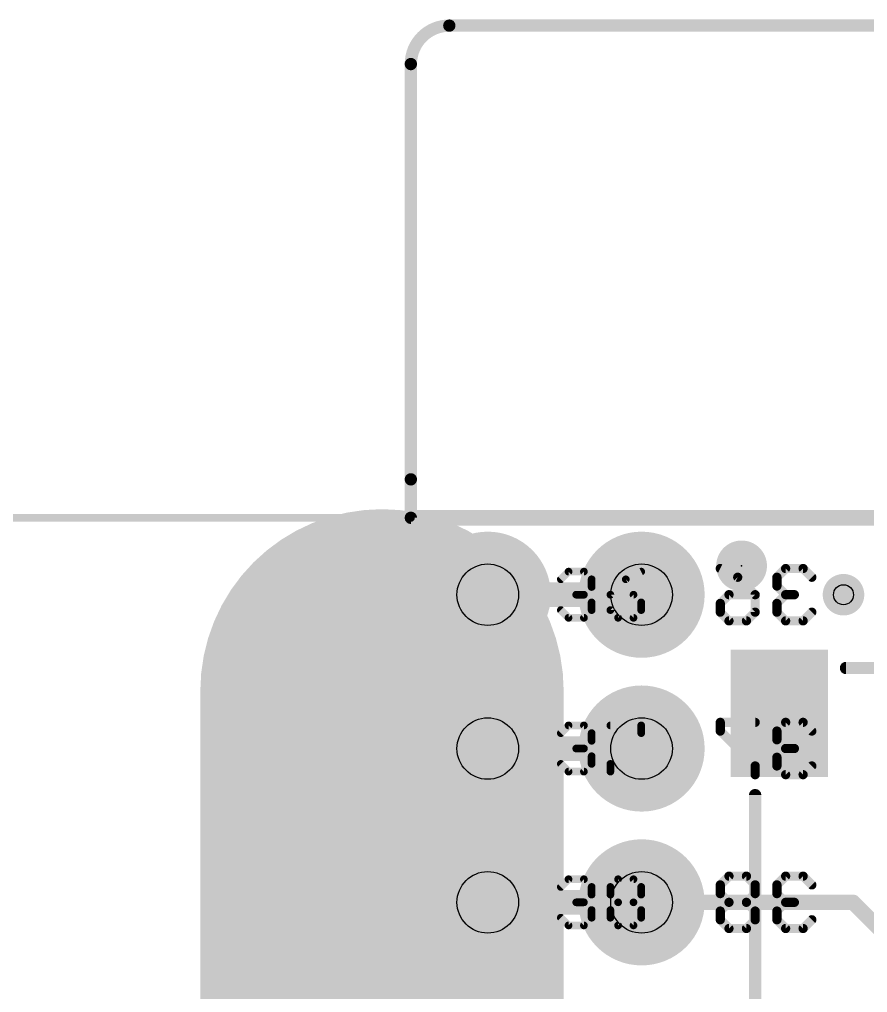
# Model space of a CAD drawing. Extents: x -44 to 63, y -21 to 59.
# Drawn here: x -6.46 to 7.54, y 42.96 to 59.03 of the extents above; entities that cross this region are included whole.
import ezdxf

# ---------------------------------------------------------------- set-up
doc = ezdxf.new("R2010")
doc.units = 0
for name, color, linetype in [('1', 12, 'CONTINUOUS'), ('16', 132, 'CONTINUOUS'), ('17', 110, 'CONTINUOUS'), ('18', 110, 'CONTINUOUS'), ('20', 53, 'CONTINUOUS'), ('21', 41, 'CONTINUOUS'), ('22', 40, 'CONTINUOUS'), ('23', 53, 'CONTINUOUS'), ('29', 253, 'CONTINUOUS'), ('30', 253, 'CONTINUOUS'), ('31', 253, 'CONTINUOUS'), ('44', 253, 'CONTINUOUS'), ('48', 253, 'CONTINUOUS'), ('51', 53, 'CONTINUOUS')]:
    doc.layers.add(name, color=color, linetype=linetype)

# ---------------------------------------------------------------- blocks, each defined once
blk = doc.blocks.new('ROUNDP')
at = {"const_width": 0.5}
blk.add_lwpolyline([(0, -0.25, 1), (0, 0.25, 1), (0, -0.25)], format="xyb", dxfattribs=at)
blk = doc.blocks.new('PIE')
at = {"const_width": 0.5}
blk.add_lwpolyline([(0, -0.25, 1), (0, 0.25, 1), (0, -0.25)], format="xyb", dxfattribs=at)
blk = doc.blocks.new('RECT')
blk.add_solid([(-0.5, -0.5), (0.5, -0.5), (-0.5, 0.5), (0.5, 0.5)])
blk = doc.blocks.new('ROUNDV')
at = {"const_width": 0.5}
blk.add_lwpolyline([(0, -0.25, 1), (0, 0.25, 1), (0, -0.25)], format="xyb", dxfattribs=at)

msp = doc.modelspace()

# ---------------------------------------------------------------- linework, layer by layer
at = {"layer": '1', "const_width": 0.254}
for points in [[(0, 50.8), (0, 0)], [(25.4, 50.8), (0, 50.8)], [(7.3025, 44.45), (3.81, 44.45)], [(7.9375, 43.815), (7.3025, 44.45)]]:
    msp.add_lwpolyline(points, dxfattribs=at)
at = {"layer": '1', "const_width": 0.127}
for points in [[(0.0635, 50.8, 1), (-0.0635, 50.8)], [(0, 50.8635, 1), (0, 50.7365)], [(3.81, 44.5135, 1), (3.81, 44.3865)], [(7.3474, 44.4949, 1), (7.2576, 44.4051)], [(7.3025, 44.3865, 1), (7.3025, 44.5135)]]:
    msp.add_lwpolyline(points, format="xyb", dxfattribs=at)
at = {"layer": '16'}
for points, const_width in [([(0, 0), (0, 50.8)], 0.254), ([(0, 50.8), (25.4, 50.8)], 0.254), ([(1.27, 49.53), (3.81, 49.53)], 0.4064), ([(1.27, 46.99), (3.81, 46.99)], 0.4064), ([(1.27, 44.45), (3.81, 44.45)], 0.4064)]:
    msp.add_lwpolyline(points, dxfattribs=dict(at, const_width=const_width))
for points, const_width in [([(0.0635, 50.8, 1), (-0.0635, 50.8)], 0.127), ([(0, 50.8635, 1), (0, 50.7365)], 0.127), ([(1.27, 49.6316, 1), (1.27, 49.4284)], 0.2032), ([(3.81, 49.4284, 1), (3.81, 49.6316)], 0.2032), ([(1.27, 47.0916, 1), (1.27, 46.8884)], 0.2032), ([(3.81, 46.8884, 1), (3.81, 47.0916)], 0.2032), ([(1.27, 44.5516, 1), (1.27, 44.3484)], 0.2032), ([(3.81, 44.3484, 1), (3.81, 44.5516)], 0.2032)]:
    msp.add_lwpolyline(points, format="xyb", dxfattribs=dict(at, const_width=const_width))
at = {"layer": '20', "const_width": 0.2032}
for points in [[(0, 50.8), (0, 0)], [(0, 50.8), (8.4931, 50.8)]]:
    msp.add_lwpolyline(points, dxfattribs=at)
at = {"layer": '20', "const_width": 0.1016}
for points in [[(0.0508, 50.8, 1), (-0.0508, 50.8)], [(0, 50.8508, 1), (0, 50.7492)]]:
    msp.add_lwpolyline(points, format="xyb", dxfattribs=at)
at = {"layer": '21', "const_width": 0.2032}
for points in [[(7.985, 48.32), (7.185, 48.32)], [(5.685, 33.02), (5.685, 46.22)]]:
    msp.add_lwpolyline(points, dxfattribs=at)
at = {"layer": '21', "const_width": 0.1016}
for points in [[(7.185, 48.3708, 1), (7.185, 48.2692)], [(5.7358, 46.22, 1), (5.6342, 46.22)]]:
    msp.add_lwpolyline(points, format="xyb", dxfattribs=at)
at = {"layer": '22', "const_width": 0.1524}
for points in [[(5.1091, 49.9625), (5.3972, 49.8185)], [(6.1887, 49.9625), (6.0446, 49.8185)], [(6.4768, 49.9625), (6.1887, 49.9625)], [(6.6208, 49.8185), (6.4768, 49.9625)], [(5.3972, 49.8185), (5.6853, 49.5304)], [(6.0446, 49.8185), (6.0446, 49.6744)], [(6.0446, 49.6744), (6.1887, 49.5304)], [(5.1091, 49.3863), (5.2532, 49.5304)], [(5.2532, 49.5304), (5.6853, 49.5304)], [(5.6853, 49.5304), (5.6853, 49.2423)], [(6.1887, 49.5304), (6.0446, 49.3863)], [(6.1887, 49.5304), (6.3327, 49.5304)], [(5.1091, 49.2423), (5.1091, 49.3863)], [(6.0446, 49.3863), (6.0446, 49.2423)], [(5.2532, 49.0982), (5.1091, 49.2423)], [(5.5413, 49.0982), (5.2532, 49.0982)], [(5.6853, 49.2423), (5.5413, 49.0982)], [(6.0446, 49.2423), (6.1887, 49.0982)], [(6.1887, 49.0982), (6.4768, 49.0982)], [(6.4768, 49.0982), (6.6208, 49.2423)], [(5.6853, 47.4225), (5.1091, 47.4225)], [(5.1091, 47.4225), (5.1091, 47.2785)], [(6.1887, 47.4225), (6.0446, 47.2785)], [(6.4768, 47.4225), (6.1887, 47.4225)], [(6.6208, 47.2785), (6.4768, 47.4225)], [(5.1091, 47.2785), (5.6853, 46.7023)], [(6.0446, 47.2785), (6.0446, 47.1344)], [(6.0446, 47.1344), (6.1887, 46.9904)], [(6.1887, 46.9904), (6.0446, 46.8463)], [(6.0446, 46.8463), (6.0446, 46.7023)], [(6.1887, 46.9904), (6.3327, 46.9904)], [(5.6853, 46.7023), (5.6853, 46.5582)], [(6.0446, 46.7023), (6.1887, 46.5582)], [(6.4768, 46.5582), (6.6208, 46.7023)], [(6.1887, 46.5582), (6.4768, 46.5582)], [(5.2532, 44.8825), (5.1091, 44.7385)], [(5.5413, 44.8825), (5.2532, 44.8825)], [(5.6853, 44.7385), (5.5413, 44.8825)], [(6.1887, 44.8825), (6.0446, 44.7385)], [(6.4768, 44.8825), (6.1887, 44.8825)], [(6.6208, 44.7385), (6.4768, 44.8825)], [(5.1091, 44.7385), (5.1091, 44.5944)], [(5.6853, 44.5944), (5.6853, 44.7385)], [(6.0446, 44.7385), (6.0446, 44.5944)], [(5.1091, 44.5944), (5.2532, 44.4504)], [(5.2532, 44.4504), (5.1091, 44.3063)], [(5.5413, 44.4504), (5.2532, 44.4504)], [(5.5413, 44.4504), (5.6853, 44.5944)], [(5.6853, 44.3063), (5.5413, 44.4504)], [(6.0446, 44.5944), (6.1887, 44.4504)], [(6.1887, 44.4504), (6.0446, 44.3063)], [(6.1887, 44.4504), (6.3327, 44.4504)], [(5.1091, 44.3063), (5.1091, 44.1623)], [(5.6853, 44.1623), (5.6853, 44.3063)], [(6.0446, 44.3063), (6.0446, 44.1623)], [(5.1091, 44.1623), (5.2532, 44.0182)], [(5.5413, 44.0182), (5.6853, 44.1623)], [(6.0446, 44.1623), (6.1887, 44.0182)], [(6.4768, 44.0182), (6.6208, 44.1623)], [(5.2532, 44.0182), (5.5413, 44.0182)], [(6.1887, 44.0182), (6.4768, 44.0182)]]:
    msp.add_lwpolyline(points, dxfattribs=at)
at = {"layer": '22', "const_width": 0.0762}
for points in [[(5.1261, 49.9966, 1), (5.0921, 49.9285)], [(6.1887, 50.0006, 1), (6.1887, 49.9244)], [(6.2156, 49.9356, 1), (6.1617, 49.9895)], [(6.5037, 49.9895, 1), (6.4498, 49.9356)], [(6.4768, 49.9244, 1), (6.4768, 50.0006)], [(5.4241, 49.8454, 1), (5.3703, 49.7915)], [(5.3802, 49.7844, 1), (5.4142, 49.8526)], [(6.0827, 49.8185, 1), (6.0065, 49.8185)], [(6.0177, 49.8454, 1), (6.0716, 49.7915)], [(6.5939, 49.7915, 1), (6.6478, 49.8454)], [(6.0716, 49.7014, 1), (6.0177, 49.6475)], [(6.0065, 49.6744, 1), (6.0827, 49.6744)], [(5.2532, 49.5685, 1), (5.2532, 49.4923)], [(5.2801, 49.5034, 1), (5.2262, 49.5573)], [(5.7234, 49.5304, 1), (5.6472, 49.5304)], [(5.6584, 49.5034, 1), (5.7123, 49.5573)], [(5.6853, 49.4923, 1), (5.6853, 49.5685)], [(6.1887, 49.5685, 1), (6.1887, 49.4923)], [(6.2156, 49.5034, 1), (6.1617, 49.5573)], [(6.1617, 49.5034, 1), (6.2156, 49.5573)], [(6.3327, 49.4923, 1), (6.3327, 49.5685)], [(5.1472, 49.3863, 1), (5.071, 49.3863)], [(5.0822, 49.4133, 1), (5.136, 49.3594)], [(6.0827, 49.3863, 1), (6.0065, 49.3863)], [(6.0177, 49.4133, 1), (6.0716, 49.3594)], [(5.136, 49.2692, 1), (5.0822, 49.2153)], [(5.071, 49.2423, 1), (5.1472, 49.2423)], [(5.2532, 49.1363, 1), (5.2532, 49.0601)], [(5.5413, 49.0601, 1), (5.5413, 49.1363)], [(5.6472, 49.2423, 1), (5.7234, 49.2423)], [(5.7123, 49.2153, 1), (5.6584, 49.2692)], [(6.0716, 49.2692, 1), (6.0177, 49.2153)], [(6.0065, 49.2423, 1), (6.0827, 49.2423)], [(6.1887, 49.1363, 1), (6.1887, 49.0601)], [(6.4768, 49.0601, 1), (6.4768, 49.1363)], [(6.6478, 49.2153, 1), (6.5939, 49.2692)], [(5.2262, 49.0713, 1), (5.2801, 49.1251)], [(5.5143, 49.1251, 1), (5.5682, 49.0713)], [(6.1617, 49.0713, 1), (6.2156, 49.1251)], [(6.4498, 49.1251, 1), (6.5037, 49.0713)], [(5.1091, 47.4606, 1), (5.1091, 47.3844)], [(5.1472, 47.4225, 1), (5.071, 47.4225)], [(5.6853, 47.3844, 1), (5.6853, 47.4606)], [(6.1887, 47.4606, 1), (6.1887, 47.3844)], [(6.2156, 47.3956, 1), (6.1617, 47.4495)], [(6.5037, 47.4495, 1), (6.4498, 47.3956)], [(6.4768, 47.3844, 1), (6.4768, 47.4606)], [(5.136, 47.3054, 1), (5.0822, 47.2515)], [(5.071, 47.2785, 1), (5.1472, 47.2785)], [(6.0827, 47.2785, 1), (6.0065, 47.2785)], [(6.0177, 47.3054, 1), (6.0716, 47.2515)], [(6.5939, 47.2515, 1), (6.6478, 47.3054)], [(6.0716, 47.1614, 1), (6.0177, 47.1075)], [(6.0065, 47.1344, 1), (6.0827, 47.1344)], [(6.0827, 46.8463, 1), (6.0065, 46.8463)], [(6.1887, 47.0285, 1), (6.1887, 46.9523)], [(6.2156, 46.9634, 1), (6.1617, 47.0173)], [(6.1617, 46.9634, 1), (6.2156, 47.0173)], [(6.3327, 46.9523, 1), (6.3327, 47.0285)], [(5.7234, 46.7023, 1), (5.6472, 46.7023)], [(5.6584, 46.6753, 1), (5.7123, 46.7292)], [(6.0177, 46.8733, 1), (6.0716, 46.8194)], [(6.0716, 46.7292, 1), (6.0177, 46.6753)], [(6.6478, 46.6753, 1), (6.5939, 46.7292)], [(6.0065, 46.7023, 1), (6.0827, 46.7023)], [(6.1887, 46.5963, 1), (6.1887, 46.5201)], [(6.1617, 46.5313, 1), (6.2156, 46.5851)], [(6.4498, 46.5851, 1), (6.5037, 46.5313)], [(6.4768, 46.5201, 1), (6.4768, 46.5963)], [(5.6472, 46.5582, 1), (5.7234, 46.5582)], [(5.2532, 44.9206, 1), (5.2532, 44.8444)], [(5.2801, 44.8556, 1), (5.2262, 44.9095)], [(5.5682, 44.9095, 1), (5.5143, 44.8556)], [(5.5413, 44.8444, 1), (5.5413, 44.9206)], [(6.1887, 44.9206, 1), (6.1887, 44.8444)], [(6.2156, 44.8556, 1), (6.1617, 44.9095)], [(6.5037, 44.9095, 1), (6.4498, 44.8556)], [(6.4768, 44.8444, 1), (6.4768, 44.9206)], [(5.1472, 44.7385, 1), (5.071, 44.7385)], [(5.0822, 44.7654, 1), (5.136, 44.7115)], [(5.7234, 44.7385, 1), (5.6472, 44.7385)], [(5.6584, 44.7115, 1), (5.7123, 44.7654)], [(6.0827, 44.7385, 1), (6.0065, 44.7385)], [(6.0177, 44.7654, 1), (6.0716, 44.7115)], [(6.5939, 44.7115, 1), (6.6478, 44.7654)], [(5.136, 44.6214, 1), (5.0822, 44.5675)], [(5.071, 44.5944, 1), (5.1472, 44.5944)], [(5.2532, 44.4885, 1), (5.2532, 44.4123)], [(5.2801, 44.4234, 1), (5.2262, 44.4773)], [(5.2262, 44.4234, 1), (5.2801, 44.4773)], [(5.5682, 44.4773, 1), (5.5143, 44.4234)], [(5.5143, 44.4773, 1), (5.5682, 44.4234)], [(5.5413, 44.4123, 1), (5.5413, 44.4885)], [(5.6472, 44.5944, 1), (5.7234, 44.5944)], [(5.7123, 44.5675, 1), (5.6584, 44.6214)], [(6.0716, 44.6214, 1), (6.0177, 44.5675)], [(6.0065, 44.5944, 1), (6.0827, 44.5944)], [(6.1887, 44.4885, 1), (6.1887, 44.4123)], [(6.2156, 44.4234, 1), (6.1617, 44.4773)], [(6.1617, 44.4234, 1), (6.2156, 44.4773)], [(6.3327, 44.4123, 1), (6.3327, 44.4885)], [(5.1472, 44.3063, 1), (5.071, 44.3063)], [(5.0822, 44.3333, 1), (5.136, 44.2794)], [(5.7234, 44.3063, 1), (5.6472, 44.3063)], [(5.6584, 44.2794, 1), (5.7123, 44.3333)], [(6.0827, 44.3063, 1), (6.0065, 44.3063)], [(6.0177, 44.3333, 1), (6.0716, 44.2794)], [(5.136, 44.1892, 1), (5.0822, 44.1353)], [(5.071, 44.1623, 1), (5.1472, 44.1623)], [(5.6472, 44.1623, 1), (5.7234, 44.1623)], [(5.7123, 44.1353, 1), (5.6584, 44.1892)], [(6.0716, 44.1892, 1), (6.0177, 44.1353)], [(6.0065, 44.1623, 1), (6.0827, 44.1623)], [(6.6478, 44.1353, 1), (6.5939, 44.1892)], [(5.2532, 44.0563, 1), (5.2532, 43.9801)], [(5.2262, 43.9913, 1), (5.2801, 44.0451)], [(5.5143, 44.0451, 1), (5.5682, 43.9913)], [(5.5413, 43.9801, 1), (5.5413, 44.0563)], [(6.1887, 44.0563, 1), (6.1887, 43.9801)], [(6.1617, 43.9913, 1), (6.2156, 44.0451)], [(6.4498, 44.0451, 1), (6.5037, 43.9913)], [(6.4768, 43.9801, 1), (6.4768, 44.0563)]]:
    msp.add_lwpolyline(points, format="xyb", dxfattribs=at)
at = {"layer": '23'}
msp.add_point((5.461, 50.0063), dxfattribs=at)
at = {"layer": '44'}
for centre, radius in [((1.27, 49.53), 0.508), ((3.81, 49.53), 0.508), ((7.1438, 49.53), 0.1651), ((1.27, 46.99), 0.508), ((3.81, 46.99), 0.508), ((1.27, 44.45), 0.508), ((3.81, 44.45), 0.508)]:
    msp.add_circle(centre, radius, dxfattribs=at)
at = {"layer": '48'}
for points, const_width in [([(-0.4763, 47.9425), (-0.4763, -1.5875)], 6), ([(0, 50.8), (-9.57, 50.8)], 0.13)]:
    msp.add_lwpolyline(points, dxfattribs=dict(at, const_width=const_width))
for points, const_width in [([(1.0237, 47.9425, 1), (-1.9762, 47.9425)], 3), ([(0, 50.7675, 1), (0, 50.8325)], 0.065)]:
    msp.add_lwpolyline(points, format="xyb", dxfattribs=dict(at, const_width=const_width))
at = {"layer": '51'}
for points, const_width in [([(0.635, 58.928, 0.4142), (0, 58.293)], 0.2032), ([(0.635, 58.9788, 1), (0.635, 58.8772)], 0.1016), ([(0.635, 58.8772, 1), (0.635, 58.9788)], 0.1016), ([(0.0508, 58.293, 1), (-0.0508, 58.293)], 0.1016), ([(-0.0508, 58.293, 1), (0.0508, 58.293)], 0.1016), ([(0.0508, 51.435, 1), (-0.0508, 51.435)], 0.1016), ([(-0.0508, 51.435, 1), (0.0508, 51.435)], 0.1016), ([(2.6036, 49.9434, 1), (2.6036, 49.8799)], 0.0635), ([(2.6261, 49.8892, 1), (2.5812, 49.9341)], 0.0635), ([(2.8803, 49.9341, 1), (2.8354, 49.8892)], 0.0635), ([(2.8578, 49.8799, 1), (2.8578, 49.9434)], 0.0635), ([(3.8177, 49.8833, 1), (3.7893, 49.94)], 0.0635), ([(2.454, 49.807, 1), (2.499, 49.7621)], 0.0635), ([(3.0167, 49.7845, 1), (2.9532, 49.7845)], 0.0635), ([(2.9625, 49.7621, 1), (3.0074, 49.807)], 0.0635), ([(3.5351, 49.8129, 1), (3.5635, 49.7561)], 0.0635), ([(3.5717, 49.7621, 1), (3.5268, 49.807)], 0.0635), ([(2.9532, 49.6574, 1), (3.0167, 49.6574)], 0.0635), ([(3.0074, 49.635, 1), (2.9625, 49.6799)], 0.0635), ([(2.7307, 49.5621, 1), (2.7307, 49.4986)], 0.0635), ([(2.8803, 49.5528, 1), (2.8354, 49.5079)], 0.0635), ([(2.8354, 49.5528, 1), (2.8803, 49.5079)], 0.0635), ([(2.8578, 49.4986, 1), (2.8578, 49.5621)], 0.0635), ([(3.3268, 49.5303, 1), (3.2633, 49.5303)], 0.0635), ([(3.2951, 49.5621, 1), (3.2951, 49.4986)], 0.0635), ([(3.2726, 49.5528, 1), (3.3175, 49.5079)], 0.0635), ([(3.6989, 49.5528, 1), (3.654, 49.5079)], 0.0635), ([(3.6764, 49.4986, 1), (3.6764, 49.5621)], 0.0635), ([(2.499, 49.2986, 1), (2.454, 49.2537)], 0.0635), ([(3.0167, 49.4032, 1), (2.9532, 49.4032)], 0.0635), ([(2.9625, 49.3808, 1), (3.0074, 49.4257)], 0.0635), ([(3.0074, 49.2537, 1), (2.9625, 49.2986)], 0.0635), ([(3.3175, 49.2986, 1), (3.2726, 49.2537)], 0.0635), ([(3.8353, 49.4032, 1), (3.7718, 49.4032)], 0.0635), ([(3.7811, 49.3808, 1), (3.826, 49.4257)], 0.0635), ([(3.826, 49.2537, 1), (3.7811, 49.2986)], 0.0635), ([(2.6036, 49.1808, 1), (2.6036, 49.1172)], 0.0635), ([(2.5812, 49.1265, 1), (2.6261, 49.1715)], 0.0635), ([(2.8354, 49.1715, 1), (2.8803, 49.1265)], 0.0635), ([(2.8578, 49.1172, 1), (2.8578, 49.1808)], 0.0635), ([(2.9532, 49.2761, 1), (3.0167, 49.2761)], 0.0635), ([(3.2633, 49.2761, 1), (3.3268, 49.2761)], 0.0635), ([(3.4222, 49.1808, 1), (3.4222, 49.1172)], 0.0635), ([(3.3997, 49.1265, 1), (3.4446, 49.1715)], 0.0635), ([(3.654, 49.1715, 1), (3.6989, 49.1265)], 0.0635), ([(3.6764, 49.1172, 1), (3.6764, 49.1808)], 0.0635), ([(3.7718, 49.2761, 1), (3.8353, 49.2761)], 0.0635), ([(2.6036, 47.4034, 1), (2.6036, 47.3399)], 0.0635), ([(2.6261, 47.3492, 1), (2.5812, 47.3941)], 0.0635), ([(2.8803, 47.3941, 1), (2.8354, 47.3492)], 0.0635), ([(2.8578, 47.3399, 1), (2.8578, 47.4034)], 0.0635), ([(3.2951, 47.4034, 1), (3.2951, 47.3399)], 0.0635), ([(3.8353, 47.3717, 1), (3.7718, 47.3717)], 0.0635), ([(3.8035, 47.3399, 1), (3.8035, 47.4034)], 0.0635), ([(2.454, 47.267, 1), (2.499, 47.2221)], 0.0635), ([(3.0167, 47.2445, 1), (2.9532, 47.2445)], 0.0635), ([(2.9625, 47.2221, 1), (3.0074, 47.267)], 0.0635), ([(3.7718, 47.2445, 1), (3.8353, 47.2445)], 0.0635), ([(3.826, 47.2221, 1), (3.7811, 47.267)], 0.0635), ([(2.9532, 47.1174, 1), (3.0167, 47.1174)], 0.0635), ([(3.0074, 47.095, 1), (2.9625, 47.1399)], 0.0635), ([(2.7307, 47.0221, 1), (2.7307, 46.9586)], 0.0635), ([(2.8803, 47.0128, 1), (2.8354, 46.9679)], 0.0635), ([(2.8354, 47.0128, 1), (2.8803, 46.9679)], 0.0635), ([(2.8578, 46.9586, 1), (2.8578, 47.0221)], 0.0635), ([(3.0167, 46.8632, 1), (2.9532, 46.8632)], 0.0635), ([(2.499, 46.7586, 1), (2.454, 46.7137)], 0.0635), ([(2.9532, 46.7361, 1), (3.0167, 46.7361)], 0.0635), ([(2.9625, 46.8408, 1), (3.0074, 46.8857)], 0.0635), ([(3.0074, 46.7137, 1), (2.9625, 46.7586)], 0.0635), ([(3.3268, 46.7361, 1), (3.2633, 46.7361)], 0.0635), ([(3.2726, 46.7586, 1), (3.3175, 46.7137)], 0.0635), ([(2.6036, 46.6408, 1), (2.6036, 46.5772)], 0.0635), ([(2.5812, 46.5865, 1), (2.6261, 46.6315)], 0.0635), ([(2.8354, 46.6315, 1), (2.8803, 46.5865)], 0.0635), ([(2.8578, 46.5772, 1), (2.8578, 46.6408)], 0.0635), ([(3.2633, 46.609, 1), (3.3268, 46.609)], 0.0635), ([(2.6036, 44.8634, 1), (2.6036, 44.7999)], 0.0635), ([(2.6261, 44.8092, 1), (2.5812, 44.8541)], 0.0635), ([(2.8803, 44.8541, 1), (2.8354, 44.8092)], 0.0635), ([(2.8578, 44.7999, 1), (2.8578, 44.8634)], 0.0635), ([(3.4222, 44.8634, 1), (3.4222, 44.7999)], 0.0635), ([(3.4446, 44.8092, 1), (3.3997, 44.8541)], 0.0635), ([(3.6989, 44.8541, 1), (3.654, 44.8092)], 0.0635), ([(3.6764, 44.7999, 1), (3.6764, 44.8634)], 0.0635), ([(2.454, 44.727, 1), (2.499, 44.6821)], 0.0635), ([(3.0167, 44.7045, 1), (2.9532, 44.7045)], 0.0635), ([(2.9625, 44.6821, 1), (3.0074, 44.727)], 0.0635), ([(3.3268, 44.7045, 1), (3.2633, 44.7045)], 0.0635), ([(3.2726, 44.727, 1), (3.3175, 44.6821)], 0.0635), ([(3.8353, 44.7045, 1), (3.7718, 44.7045)], 0.0635), ([(3.7811, 44.6821, 1), (3.826, 44.727)], 0.0635), ([(2.7307, 44.4821, 1), (2.7307, 44.4186)], 0.0635), ([(2.8803, 44.4728, 1), (2.8354, 44.4279)], 0.0635), ([(2.8578, 44.4186, 1), (2.8578, 44.4821)], 0.0635), ([(2.9532, 44.5774, 1), (3.0167, 44.5774)], 0.0635), ([(3.0074, 44.555, 1), (2.9625, 44.5999)], 0.0635), ([(3.2633, 44.5774, 1), (3.3268, 44.5774)], 0.0635), ([(3.3175, 44.5999, 1), (3.2726, 44.555)], 0.0635), ([(3.4222, 44.4821, 1), (3.4222, 44.4186)], 0.0635), ([(3.4446, 44.4279, 1), (3.3997, 44.4728)], 0.0635), ([(3.6989, 44.4728, 1), (3.654, 44.4279)], 0.0635), ([(3.6764, 44.4186, 1), (3.6764, 44.4821)], 0.0635), ([(3.7718, 44.5774, 1), (3.8353, 44.5774)], 0.0635), ([(3.826, 44.555, 1), (3.7811, 44.5999)], 0.0635), ([(2.8354, 44.4728, 1), (2.8803, 44.4279)], 0.0635), ([(3.0167, 44.3232, 1), (2.9532, 44.3232)], 0.0635), ([(2.9625, 44.3008, 1), (3.0074, 44.3457)], 0.0635), ([(3.3268, 44.3232, 1), (3.2633, 44.3232)], 0.0635), ([(3.2726, 44.3457, 1), (3.3175, 44.3008)], 0.0635), ([(3.3997, 44.4279, 1), (3.4446, 44.4728)], 0.0635), ([(3.654, 44.4728, 1), (3.6989, 44.4279)], 0.0635), ([(3.8353, 44.3232, 1), (3.7718, 44.3232)], 0.0635), ([(3.7811, 44.3008, 1), (3.826, 44.3457)], 0.0635), ([(2.499, 44.2186, 1), (2.454, 44.1737)], 0.0635), ([(2.9532, 44.1961, 1), (3.0167, 44.1961)], 0.0635), ([(3.0074, 44.1737, 1), (2.9625, 44.2186)], 0.0635), ([(3.2633, 44.1961, 1), (3.3268, 44.1961)], 0.0635), ([(3.3175, 44.2186, 1), (3.2726, 44.1737)], 0.0635), ([(3.7718, 44.1961, 1), (3.8353, 44.1961)], 0.0635), ([(3.826, 44.1737, 1), (3.7811, 44.2186)], 0.0635), ([(2.6036, 44.1008, 1), (2.6036, 44.0373)], 0.0635), ([(2.5812, 44.0465, 1), (2.6261, 44.0915)], 0.0635), ([(2.8354, 44.0915, 1), (2.8803, 44.0465)], 0.0635), ([(2.8578, 44.0373, 1), (2.8578, 44.1008)], 0.0635), ([(3.4222, 44.1008, 1), (3.4222, 44.0373)], 0.0635), ([(3.3997, 44.0465, 1), (3.4446, 44.0915)], 0.0635), ([(3.654, 44.0915, 1), (3.6989, 44.0465)], 0.0635), ([(3.6764, 44.0373, 1), (3.6764, 44.1008)], 0.0635)]:
    msp.add_lwpolyline(points, format="xyb", dxfattribs=dict(at, const_width=const_width))
for points, const_width in [([(0.635, 58.928), (24.765, 58.928)], 0.2032), ([(0, 51.435), (0, 58.293)], 0.2032), ([(0, 0), (0, 51.435)], 0.2032), ([(2.4765, 49.7845), (2.6036, 49.9117)], 0.127), ([(2.6036, 49.9117), (2.8578, 49.9117)], 0.127), ([(2.8578, 49.9117), (2.9849, 49.7845)], 0.127), ([(3.8035, 49.9117), (3.5493, 49.7845)], 0.127), ([(2.9849, 49.7845), (2.9849, 49.6574)], 0.127), ([(3.5493, 49.7845), (3.2951, 49.5303)], 0.127), ([(2.9849, 49.6574), (2.8578, 49.5303)], 0.127), ([(2.8578, 49.5303), (2.7307, 49.5303)], 0.127), ([(2.8578, 49.5303), (2.9849, 49.4032)], 0.127), ([(3.2951, 49.5303), (3.2951, 49.2761)], 0.127), ([(3.6764, 49.5303), (3.2951, 49.5303)], 0.127), ([(3.8035, 49.4032), (3.6764, 49.5303)], 0.127), ([(2.6036, 49.149), (2.4765, 49.2761)], 0.127), ([(2.9849, 49.2761), (2.8578, 49.149)], 0.127), ([(2.9849, 49.4032), (2.9849, 49.2761)], 0.127), ([(3.2951, 49.2761), (3.4222, 49.149)], 0.127), ([(3.6764, 49.149), (3.8035, 49.2761)], 0.127), ([(3.8035, 49.2761), (3.8035, 49.4032)], 0.127), ([(2.8578, 49.149), (2.6036, 49.149)], 0.127), ([(3.4222, 49.149), (3.6764, 49.149)], 0.127), ([(2.4765, 47.2445), (2.6036, 47.3717)], 0.127), ([(2.6036, 47.3717), (2.8578, 47.3717)], 0.127), ([(2.8578, 47.3717), (2.9849, 47.2445)], 0.127), ([(3.2951, 47.3717), (3.8035, 47.3717)], 0.127), ([(3.8035, 47.3717), (3.8035, 47.2445)], 0.127), ([(2.9849, 47.2445), (2.9849, 47.1174)], 0.127), ([(3.8035, 47.2445), (3.2951, 46.7361)], 0.127), ([(2.9849, 47.1174), (2.8578, 46.9903)], 0.127), ([(2.8578, 46.9903), (2.7307, 46.9903)], 0.127), ([(2.8578, 46.9903), (2.9849, 46.8632)], 0.127), ([(2.9849, 46.8632), (2.9849, 46.7361)], 0.127), ([(2.6036, 46.609), (2.4765, 46.7361)], 0.127), ([(2.9849, 46.7361), (2.8578, 46.609)], 0.127), ([(3.2951, 46.7361), (3.2951, 46.609)], 0.127), ([(2.8578, 46.609), (2.6036, 46.609)], 0.127), ([(2.4765, 44.7045), (2.6036, 44.8317)], 0.127), ([(2.6036, 44.8317), (2.8578, 44.8317)], 0.127), ([(2.8578, 44.8317), (2.9849, 44.7045)], 0.127), ([(3.2951, 44.7045), (3.4222, 44.8317)], 0.127), ([(3.4222, 44.8317), (3.6764, 44.8317)], 0.127), ([(3.6764, 44.8317), (3.8035, 44.7045)], 0.127), ([(2.9849, 44.7045), (2.9849, 44.5774)], 0.127), ([(3.2951, 44.5774), (3.2951, 44.7045)], 0.127), ([(3.8035, 44.7045), (3.8035, 44.5774)], 0.127), ([(2.8578, 44.4503), (2.7307, 44.4503)], 0.127), ([(2.9849, 44.5774), (2.8578, 44.4503)], 0.127), ([(2.8578, 44.4503), (2.9849, 44.3232)], 0.127), ([(3.4222, 44.4503), (3.2951, 44.5774)], 0.127), ([(3.2951, 44.3232), (3.4222, 44.4503)], 0.127), ([(3.4222, 44.4503), (3.6764, 44.4503)], 0.127), ([(3.8035, 44.5774), (3.6764, 44.4503)], 0.127), ([(3.6764, 44.4503), (3.8035, 44.3232)], 0.127), ([(2.9849, 44.3232), (2.9849, 44.1961)], 0.127), ([(3.2951, 44.1961), (3.2951, 44.3232)], 0.127), ([(3.8035, 44.3232), (3.8035, 44.1961)], 0.127), ([(2.6036, 44.069), (2.4765, 44.1961)], 0.127), ([(2.9849, 44.1961), (2.8578, 44.069)], 0.127), ([(3.4222, 44.069), (3.2951, 44.1961)], 0.127), ([(3.8035, 44.1961), (3.6764, 44.069)], 0.127), ([(2.8578, 44.069), (2.6036, 44.069)], 0.127), ([(3.6764, 44.069), (3.4222, 44.069)], 0.127)]:
    msp.add_lwpolyline(points, dxfattribs=dict(at, const_width=const_width))

# ---------------------------------------------------------------- block references
at = {"layer": '1'}
for name, p, xscale, yscale in [('PIE', (5.461, 50.0063), 0.635, 0.635), ('RECT', (6.085, 47.57), 1.4, 1.9)]:
    msp.add_blockref(name, p, dxfattribs=dict(at, xscale=xscale, yscale=yscale))
at = {"layer": '17', "xscale": 1.8796, "yscale": 1.8796, "rotation": 180}
for p in [(1.27, 49.53), (1.27, 49.53), (3.81, 49.53), (3.81, 49.53), (1.27, 46.99), (1.27, 46.99), (3.81, 46.99), (3.81, 46.99), (1.27, 44.45), (1.27, 44.45), (3.81, 44.45), (3.81, 44.45)]:
    msp.add_blockref('ROUNDP', p, dxfattribs=at)
at = {"layer": '18', "xscale": 0.6858, "yscale": 0.6858}
msp.add_blockref('ROUNDV', (7.1438, 49.53), dxfattribs=at)
msp.add_blockref('ROUNDV', (7.1438, 49.53), dxfattribs=at)
at = {"layer": '29', "xscale": 2.0828, "yscale": 2.0828, "rotation": 180}
for p in [(1.27, 49.53), (3.81, 49.53), (1.27, 46.99), (3.81, 46.99), (1.27, 44.45), (3.81, 44.45)]:
    msp.add_blockref('ROUNDP', p, dxfattribs=at)
at = {"layer": '29'}
for name, p, xscale, yscale in [('PIE', (5.461, 50.0063), 0.8382, 0.8382), ('RECT', (6.085, 47.57), 1.6032, 2.1032)]:
    msp.add_blockref(name, p, dxfattribs=dict(at, xscale=xscale, yscale=yscale))
at = {"layer": '30', "xscale": 2.0828, "yscale": 2.0828, "rotation": 180}
for p in [(1.27, 49.53), (3.81, 49.53), (1.27, 46.99), (3.81, 46.99), (1.27, 44.45), (3.81, 44.45)]:
    msp.add_blockref('ROUNDP', p, dxfattribs=at)
at = {"layer": '31', "xscale": 1.4, "yscale": 1.9}
msp.add_blockref('RECT', (6.085, 47.57), dxfattribs=at)
at = {"layer": '51', "xscale": 0.508, "yscale": 0.508, "rotation": 90}
for p in [(3.81, 49.53), (3.81, 46.99), (3.81, 44.45)]:
    msp.add_blockref('RECT', p, dxfattribs=at)

doc.saveas('drawing.dxf')
